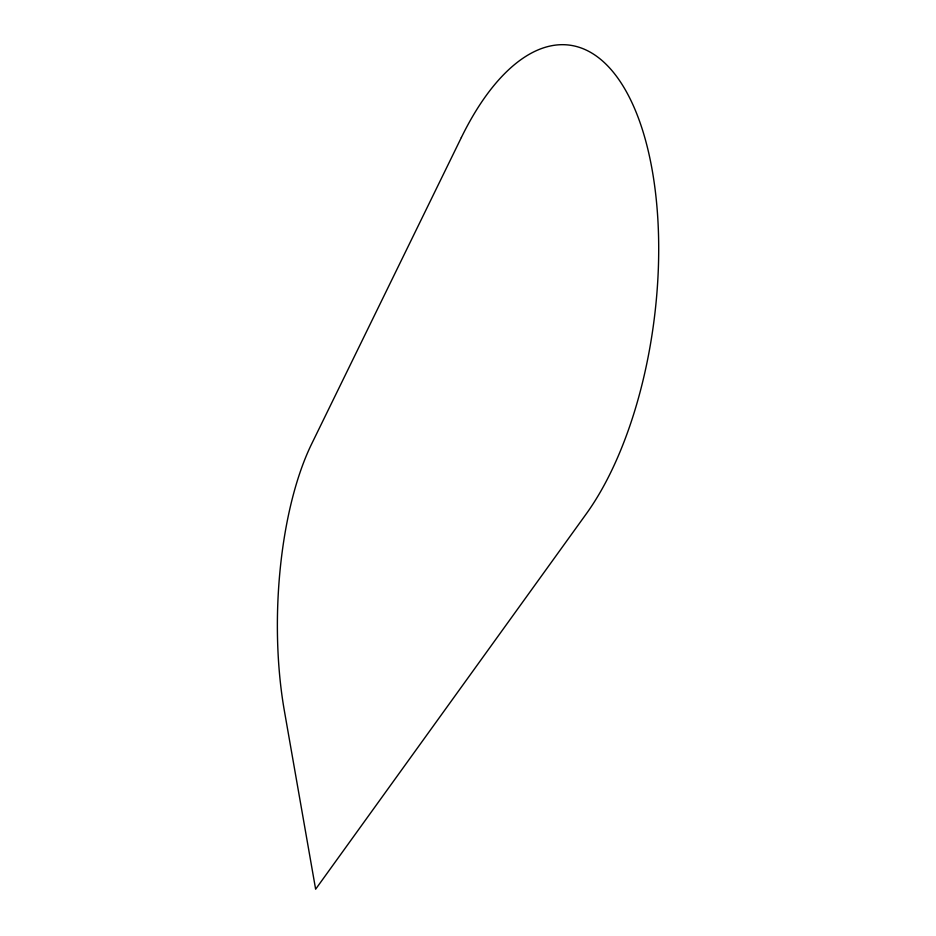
<?xml version="1.0" encoding="UTF-8"?>
<svg xmlns="http://www.w3.org/2000/svg" width="936" height="936" viewBox="0 0 936 936"><rect width="100%" height="100%" fill="white"/><g stroke="black" fill="none" stroke-linecap="round" stroke-linejoin="round"><path stroke-width="1.4" d="M461.354 137.533L311.524 444.202A209.839 76.927 -87.9 0 0 284.322 710.541L315.631 889.2L586.193 513.981A262.021 119.024 -82.7 0 0 641.394 126.547A262.021 119.024 -82.7 0 0 461.354 137.533"/></g></svg>
